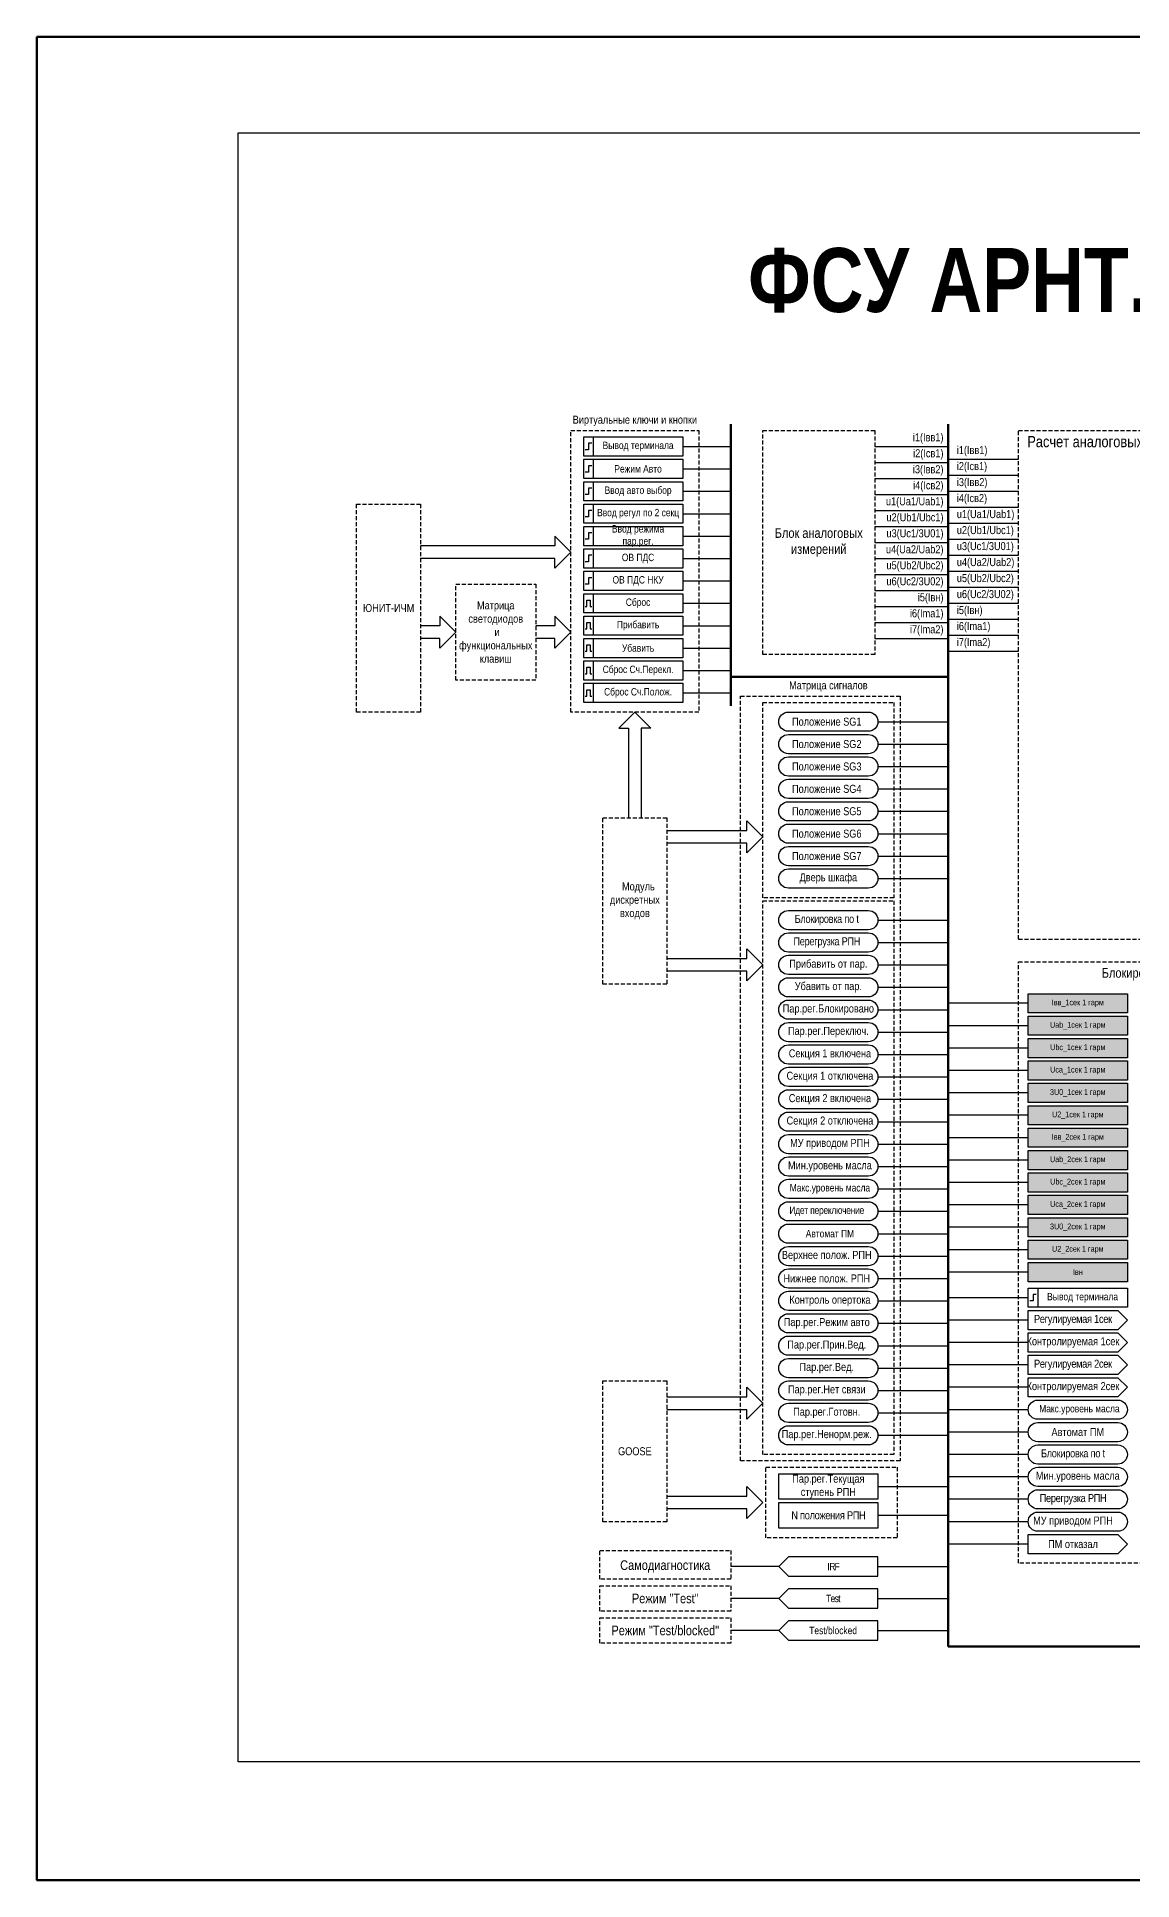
# Model space of a CAD drawing. Header units: millimetres. Extents: x -63 to 799, y -37 to 539.
# Drawn here: x -63 to 280, y -37 to 539 of the extents above; entities that cross this region are included whole.
import ezdxf

# ---------------------------------------------------------------- set-up
doc = ezdxf.new("R2010")
doc.units = ezdxf.units.MM
doc.linetypes.add('штриховая2', pattern=[0.375, 0.25, -0.125])
doc.layers.add('TEXT', color=7, linetype='Continuous', lineweight=25)
doc.layers.add('Основная', color=7, linetype='Continuous')
doc.styles.add('1.8_Gost_RD', font='ARIALN.TTF', dxfattribs={"height": 1.8})
doc.styles.add('2.3_GOST_RD', font='ARIALN.TTF', dxfattribs={"height": 2.3})
doc.styles.add('2.5_Gost_RD', font='ARIALN.TTF', dxfattribs={"height": 2.5})
doc.styles.add('3.5_Gost_RD', font='ARIALN.TTF', dxfattribs={"height": 3.5})

msp = doc.modelspace()

# ---------------------------------------------------------------- hatches: boundary and pattern name
at = {"ltscale": 100, "true_color": 0xf7941d}
h = msp.add_hatch(color=30, dxfattribs=at)
h.dxf.hatch_style = 1
h.paths.add_polyline_path([(278, 234), (278, 240), (247, 240), (247, 234)])
h = msp.add_hatch(color=30, dxfattribs=at)
h.dxf.hatch_style = 1
h.paths.add_polyline_path([(278, 227), (278, 233), (247, 233), (247, 227)])
h = msp.add_hatch(color=30, dxfattribs=at)
h.dxf.hatch_style = 1
h.paths.add_polyline_path([(278, 220), (278, 226), (247, 226), (247, 220)])
h = msp.add_hatch(color=30, dxfattribs=at)
h.dxf.hatch_style = 1
h.paths.add_polyline_path([(278, 213), (278, 219), (247, 219), (247, 213)])
h = msp.add_hatch(color=30, dxfattribs=at)
h.dxf.hatch_style = 1
h.paths.add_polyline_path([(278, 206), (278, 212), (247, 212), (247, 206)])
h = msp.add_hatch(color=30, dxfattribs=at)
h.dxf.hatch_style = 1
h.paths.add_polyline_path([(278, 199), (278, 205), (247, 205), (247, 199)])
h = msp.add_hatch(color=30, dxfattribs=at)
h.dxf.hatch_style = 1
h.paths.add_polyline_path([(278, 192), (278, 198), (247, 198), (247, 192)])
h = msp.add_hatch(color=30, dxfattribs=at)
h.dxf.hatch_style = 1
h.paths.add_polyline_path([(278, 185), (278, 191), (247, 191), (247, 185)])
h = msp.add_hatch(color=30, dxfattribs=at)
h.dxf.hatch_style = 1
h.paths.add_polyline_path([(278, 178), (278, 184), (247, 184), (247, 178)])
h = msp.add_hatch(color=30, dxfattribs=at)
h.dxf.hatch_style = 1
h.paths.add_polyline_path([(278, 171), (278, 177), (247, 177), (247, 171)])
h = msp.add_hatch(color=30, dxfattribs=at)
h.dxf.hatch_style = 1
h.paths.add_polyline_path([(278, 164), (278, 170), (247, 170), (247, 164)])
h = msp.add_hatch(color=30, dxfattribs=at)
h.dxf.hatch_style = 1
h.paths.add_polyline_path([(278, 157), (278, 163), (247, 163), (247, 157)])
h = msp.add_hatch(color=30, dxfattribs=at)
h.dxf.hatch_style = 1
h.paths.add_polyline_path([(278, 150), (278, 156), (247, 156), (247, 150)])

# ---------------------------------------------------------------- linework, layer by layer
at = {"lineweight": 100, "ltscale": 100}
for p, q in [((154, 418), (154, 330)), ((222, 418), (222, 36)), ((154, 339), (222, 339)), ((222, 36), (537, 36))]:
    msp.add_line(p, q, dxfattribs=at)
at = {"linetype": 'штриховая2', "ltscale": 5}
for p, q in [((244, 416), (315, 416)), ((244, 257), (244, 416)), ((244, 257), (315, 257))]:
    msp.add_line(p, q, dxfattribs=at)
at = {"ltscale": 100}
for p, q in [((139, 411), (154, 411)), ((199, 411), (222, 411)), ((139, 404), (154, 404)), ((199, 406), (222, 406)), ((222, 407), (244, 407)), ((199, 401), (222, 401)), ((222, 402), (244, 402)), ((139, 397), (154, 397)), ((199, 396), (222, 396)), ((222, 397), (244, 397)), ((222, 392), (244, 392)), ((139, 390), (154, 390)), ((139, 390), (154, 390)), ((199, 391), (222, 391)), ((199, 386), (222, 386)), ((222, 387), (244, 387)), ((139, 383), (154, 383)), ((139, 383), (154, 383)), ((199, 381), (222, 381)), ((222, 382), (244, 382)), ((139, 376), (154, 376)), ((199, 376), (222, 376)), ((222, 377), (244, 377)), ((139, 369), (154, 369)), ((199, 371), (222, 371)), ((222, 372), (244, 372)), ((199, 366), (222, 366)), ((222, 367), (244, 367)), ((139, 362), (154, 362)), ((199, 361), (222, 361)), ((222, 362), (244, 362)), ((139, 355), (154, 355)), ((199, 356), (222, 356)), ((222, 357), (244, 357)), ((222, 352), (244, 352)), ((139, 348), (154, 348)), ((199, 351), (222, 351)), ((222, 347), (244, 347)), ((139, 341), (154, 341)), ((139, 334), (154, 334)), ((200, 325), (222, 325)), ((200, 318), (222, 318)), ((200, 311), (222, 311)), ((200, 304), (222, 304)), ((200, 297), (222, 297)), ((200, 290), (222, 290)), ((200, 283), (222, 283)), ((200, 276), (222, 276)), ((200, 263), (222, 263)), ((200, 256), (222, 256)), ((200, 249), (222, 249)), ((200, 242), (222, 242)), ((247, 237), (222, 237)), ((200, 235), (222, 235)), ((200, 228), (222, 228)), ((247, 230), (222, 230)), ((200, 221), (222, 221)), ((247, 223), (222, 223)), ((200, 214), (222, 214)), ((247, 216), (222, 216)), ((247, 209), (222, 209)), ((200, 207), (222, 207)), ((247, 202), (222, 202)), ((200, 200), (222, 200)), ((200, 193), (222, 193)), ((247, 195), (222, 195)), ((200, 186), (222, 186)), ((247, 188), (222, 188)), ((200, 179), (222, 179)), ((247, 181), (222, 181)), ((247, 174), (222, 174)), ((200, 172), (222, 172)), ((200, 165), (222, 165)), ((247, 167), (222, 167)), ((200, 158), (222, 158)), ((247, 160), (222, 160)), ((200, 151), (222, 151)), ((247, 153), (222, 153)), ((200, 144), (222, 144)), ((247, 145), (222, 145)), ((247, 141), (275, 141)), ((247, 138), (222, 138)), ((275, 135), (247, 135)), ((247, 134), (275, 134)), ((247, 131), (222, 131)), ((275, 128), (247, 128)), ((247, 127), (275, 127)), ((247, 124), (222, 124)), ((275, 121), (247, 121)), ((247, 117), (222, 117)), ((247, 120), (275, 120)), ((247, 110), (222, 110)), ((247, 103), (222, 103)), ((247, 96), (222, 96)), ((247, 89), (222, 89)), ((247, 82), (222, 82)), ((247, 75), (222, 75)), ((247, 68), (222, 68))]:
    msp.add_line(p, q, dxfattribs=at)
at = {"color": 2, "lineweight": 106, "ltscale": 100}
msp.add_lwpolyline([(-63, 539), (799, 539), (799, -37), (-63, -37)], close=True, dxfattribs=at)
at = {"ltscale": 100}
for points in [[(0, 509), (743, 509), (743, 0), (0, 0)], [(108, 414), (111, 414), (111, 408), (108, 408)], [(108, 414), (139, 414), (139, 408), (108, 408)], [(108, 407), (111, 407), (111, 401), (108, 401)], [(108, 407), (139, 407), (139, 401), (108, 401)], [(108, 400), (111, 400), (111, 394), (108, 394)], [(108, 400), (139, 400), (139, 394), (108, 394)], [(108, 393), (111, 393), (111, 387), (108, 387)], [(108, 393), (139, 393), (139, 387), (108, 387)], [(108, 386), (111, 386), (111, 380), (108, 380)], [(108, 386), (139, 386), (139, 380), (108, 380)], [(108, 379), (139, 379), (139, 373), (108, 373)], [(108, 379), (111, 379), (111, 373), (108, 373)], [(108, 372), (111, 372), (111, 366), (108, 366)], [(108, 372), (139, 372), (139, 366), (108, 366)], [(108, 365), (111, 365), (111, 359), (108, 359)], [(108, 365), (139, 365), (139, 359), (108, 359)], [(108, 358), (111, 358), (111, 352), (108, 352)], [(108, 358), (139, 358), (139, 352), (108, 352)], [(108, 351), (111, 351), (111, 345), (108, 345)], [(108, 351), (139, 351), (139, 345), (108, 345)], [(108, 344), (111, 344), (111, 338), (108, 338)], [(108, 344), (139, 344), (139, 338), (108, 338)], [(108, 337), (111, 337), (111, 331), (108, 331)], [(108, 337), (139, 337), (139, 331), (108, 331)], [(247, 240), (278, 240), (278, 234), (247, 234)], [(247, 233), (278, 233), (278, 227), (247, 227)], [(247, 226), (278, 226), (278, 220), (247, 220)], [(247, 219), (278, 219), (278, 213), (247, 213)], [(247, 212), (278, 212), (278, 206), (247, 206)], [(247, 205), (278, 205), (278, 199), (247, 199)], [(247, 198), (278, 198), (278, 192), (247, 192)], [(247, 191), (278, 191), (278, 185), (247, 185)], [(247, 184), (278, 184), (278, 178), (247, 178)], [(247, 177), (278, 177), (278, 171), (247, 171)], [(247, 170), (278, 170), (278, 164), (247, 164)], [(247, 163), (278, 163), (278, 157), (247, 157)], [(247, 156), (278, 156), (278, 150), (247, 150)], [(247, 148), (250, 148), (250, 142), (247, 142)], [(247, 148), (278, 148), (278, 142), (247, 142)], [(169, 90), (200, 90), (200, 82), (169, 82)], [(169, 81), (200, 81), (200, 73), (169, 73)]]:
    msp.add_lwpolyline(points, close=True, dxfattribs=at)
at = {"color": 7, "linetype": 'штриховая2', "ltscale": 5}
for points in [[(104, 416), (144, 416), (144, 328), (104, 328)], [(164, 416), (199, 416), (199, 346), (164, 346)], [(37, 393), (57, 393), (57, 328), (37, 328)], [(68, 368), (93, 368), (93, 338), (68, 338)], [(157, 333), (207, 333), (207, 94), (157, 94)], [(164, 331), (205, 331), (205, 270), (164, 270)], [(114, 295), (134, 295), (134, 243), (114, 243)], [(164, 269), (205, 269), (205, 96), (164, 96)], [(114, 119), (134, 119), (134, 75), (114, 75)], [(165, 92), (206, 92), (206, 70), (165, 70)], [(113, 66), (154, 66), (154, 57), (113, 57)], [(113, 55), (154, 55), (154, 47), (113, 47)], [(113, 45), (154, 45), (154, 37), (113, 37)]]:
    msp.add_lwpolyline(points, close=True, dxfattribs=at)
at = {"lineweight": 30, "ltscale": 100}
for points in [[(110.5, 412), (109.5, 412), (109.5, 410), (108.5, 410)], [(110.5, 405), (109.5, 405), (109.5, 403), (108.5, 403)], [(110.5, 398), (109.5, 398), (109.5, 396), (108.5, 396)], [(110.5, 391), (109.5, 391), (109.5, 389), (108.5, 389)], [(110.5, 384), (109.5, 384), (109.5, 382), (108.5, 382)], [(110.5, 377), (109.5, 377), (109.5, 375), (108.5, 375)], [(110.5, 370), (109.5, 370), (109.5, 368), (108.5, 368)], [(108.5, 361), (109, 361), (109, 363), (110, 363), (110, 361), (110.5, 361)], [(108.5, 354), (109, 354), (109, 356), (110, 356), (110, 354), (110.5, 354)], [(108.5, 347), (109, 347), (109, 349), (110, 349), (110, 347), (110.5, 347)], [(108.5, 340), (109, 340), (109, 342), (110, 342), (110, 340), (110.5, 340)], [(108.5, 333), (109, 333), (109, 335), (110, 335), (110, 333), (110.5, 333)], [(249.5, 146), (248.5, 146), (248.5, 144), (247.5, 144)]]:
    msp.add_lwpolyline(points, dxfattribs=at)
at = {"ltscale": 100}
for points in [[(104, 378), (99, 383), (99, 380), (57, 380)], [(104, 378), (99, 373), (99, 376), (57, 376)], [(68, 353), (63, 358), (63, 355), (57, 355)], [(104, 353), (99, 358), (99, 355), (93, 355)], [(104, 353), (99, 358), (99, 355), (93, 355)], [(68, 353), (63, 348), (63, 351), (57, 351)], [(104, 353), (99, 348), (99, 351), (93, 351)], [(104, 353), (99, 348), (99, 351), (93, 351)], [(124, 328), (119, 323), (122, 323), (122, 295)], [(124, 328), (129, 323), (126, 323), (126, 295)], [(134, 291), (159, 291), (159, 294), (164, 289), (159, 284), (159, 287), (134, 287)], [(134, 251), (159, 251), (159, 254), (164, 249), (159, 244), (159, 247), (134, 247)], [(247, 141), (275, 141), (278, 138), (275, 135), (247, 135), (247, 141)], [(200, 137), (222, 137)], [(247, 134), (275, 134), (278, 131), (275, 128), (247, 128), (247, 134)], [(200, 130), (222, 130)], [(247, 127), (275, 127), (278, 124), (275, 121), (247, 121), (247, 127)], [(200, 123), (222, 123)], [(134, 114), (159, 114), (159, 117), (164, 112), (159, 107), (159, 110), (134, 110)], [(200, 116), (222, 116)], [(247, 120), (275, 120), (278, 117), (275, 114), (247, 114), (247, 120)], [(200, 109), (222, 109)], [(200, 102), (222, 102)], [(134, 83), (159, 83), (159, 86), (164, 81), (159, 76), (159, 79), (134, 79)], [(200, 86), (222, 86)], [(200, 77), (222, 77)], [(247, 71), (275, 71), (278, 68), (275, 65), (247, 65), (247, 71)], [(200, 64), (172, 64), (169, 61), (172, 58), (200, 58), (200, 64)], [(169, 61), (154, 61)], [(200, 61), (222, 61)], [(200, 54), (172, 54), (169, 51), (172, 48), (200, 48), (200, 54)], [(169, 51), (154, 51)], [(200, 51), (222, 51)], [(169, 41), (154, 41)], [(200, 44), (172, 44), (169, 41), (172, 38), (200, 38), (200, 44)], [(200, 41), (222, 41)]]:
    msp.add_lwpolyline(points, dxfattribs=at)
for points in [[(172, 322, -1), (172, 328), (197, 328, -1), (197, 322)], [(172, 315, -1), (172, 321), (197, 321, -1), (197, 315)], [(172, 308, -1), (172, 314), (197, 314, -1), (197, 308)], [(172, 301, -1), (172, 307), (197, 307, -1), (197, 301)], [(172, 294, -1), (172, 300), (197, 300, -1), (197, 294)], [(172, 287, -1), (172, 293), (197, 293, -1), (197, 287)], [(172, 280, -1), (172, 286), (197, 286, -1), (197, 280)], [(172, 273, -1), (172, 279), (197, 279, -1), (197, 273)], [(172, 260, -1), (172, 266), (197, 266, -1), (197, 260)], [(172, 253, -1), (172, 259), (197, 259, -1), (197, 253)], [(172, 246, -1), (172, 252), (197, 252, -1), (197, 246)], [(172, 239, -1), (172, 245), (197, 245, -1), (197, 239)], [(172, 232, -1), (172, 238), (197, 238, -1), (197, 232)], [(172, 225, -1), (172, 231), (197, 231, -1), (197, 225)], [(172, 218, -1), (172, 224), (197, 224, -1), (197, 218)], [(172, 211, -1), (172, 217), (197, 217, -1), (197, 211)], [(172, 204, -1), (172, 210), (197, 210, -1), (197, 204)], [(172, 197, -1), (172, 203), (197, 203, -1), (197, 197)], [(172, 190, -1), (172, 196), (197, 196, -1), (197, 190)], [(172, 183, -1), (172, 189), (197, 189, -1), (197, 183)], [(172, 176, -1), (172, 182), (197, 182, -1), (197, 176)], [(172, 169, -1), (172, 175), (197, 175, -1), (197, 169)], [(172, 162, -1), (172, 168), (197, 168, -1), (197, 162)], [(172, 155, -1), (172, 161), (197, 161, -1), (197, 155)], [(172, 148, -1), (172, 154), (197, 154, -1), (197, 148)], [(172, 141, -1), (172, 147), (197, 147, -1), (197, 141)], [(172, 134, -1), (172, 140), (197, 140, -1), (197, 134)], [(172, 127, -1), (172, 133), (197, 133, -1), (197, 127)], [(172, 120, -1), (172, 126), (197, 126, -1), (197, 120)], [(172, 113, -1), (172, 119), (197, 119, -1), (197, 113)], [(172, 106, -1), (172, 112), (197, 112, -1), (197, 106)], [(250, 107, -1), (250, 113), (275, 113, -1), (275, 107)], [(172, 99, -1), (172, 105), (197, 105, -1), (197, 99)], [(250, 100, -1), (250, 106), (275, 106, -1), (275, 100)], [(250, 93, -1), (250, 99), (275, 99, -1), (275, 93)], [(250, 86, -1), (250, 92), (275, 92, -1), (275, 86)], [(250, 79, -1), (250, 85), (275, 85, -1), (275, 79)], [(250, 72, -1), (250, 78), (275, 78, -1), (275, 72)]]:
    msp.add_lwpolyline(points, format="xyb", close=True, dxfattribs=at)
at = {"linetype": 'штриховая2', "ltscale": 5}
msp.add_lwpolyline([(244, 250), (315, 250), (315, 62), (244, 62)], close=True, dxfattribs=at)

# ---------------------------------------------------------------- texts
at = {"color": 30, "style": '3.5_Gost_RD'}
msp.add_text('Блокировки', height=3, dxfattribs=at).set_placement((270, 245))
at = {"ltscale": 100}
for s, insert, char_height, width, attachment_point, style in [('{\\fArial Narrow|b1|i0|c204|p34;ФСУ АРНТ. Версия 2.2.2 от 15.08.2025}', (372, 460), 20, 1350, 5, '2.5_Gost_RD'), ('{\\C7;Виртуальные ключи и кнопки}', (124, 419), 2.5, 40, 5, '2.5_Gost_RD'), ('i1(Iвв1)', (220.5, 413.5), 2.5, 24.8332, 6, '2.5_Gost_RD'), ('i2(Iсв1)', (220.5, 408.5), 2.5, 24.8332, 6, '2.5_Gost_RD'), ('i1(Iвв1)', (224.67, 409.5), 2.5, 24.8332, 4, '2.5_Gost_RD'), ('i3(Iвв2)', (220.5, 403.5), 2.5, 24.8332, 6, '2.5_Gost_RD'), ('i2(Iсв1)', (224.67, 404.5), 2.5, 24.8332, 4, '2.5_Gost_RD'), ('i4(Iсв2)', (220.5, 398.5), 2.5, 24.8332, 6, '2.5_Gost_RD'), ('i3(Iвв2)', (224.67, 399.5), 2.5, 24.8332, 4, '2.5_Gost_RD'), ('u1(Ua1/Uab1)', (220.5, 393.5), 2.5, 24.8332, 6, '2.5_Gost_RD'), ('i4(Iсв2)', (224.67, 394.5), 2.5, 24.8332, 4, '2.5_Gost_RD'), ('Ввод регул по 2 секц', (125, 390), 2.3, 28, 5, '2.5_Gost_RD'), ('u2(Ub1/Ubc1)', (220.5, 388.5), 2.5, 24.8332, 6, '2.5_Gost_RD'), ('u1(Ua1/Uab1)', (224.67, 389.5), 2.5, 24.8332, 4, '2.5_Gost_RD'), ('u2(Ub1/Ubc1)', (224.67, 384.5), 2.5, 24.8332, 4, '2.5_Gost_RD'), ('u4(Ua2/Uab2)', (220.5, 378.5), 2.5, 24.8332, 6, '2.5_Gost_RD'), ('u3(Uc1/3U01)', (220.5, 383.5), 2.5, 24.8332, 6, '2.5_Gost_RD'), ('u3(Uc1/3U01)', (224.67, 379.5), 2.5, 24.8332, 4, '2.5_Gost_RD'), ('u5(Ub2/Ubc2)', (220.5, 373.5), 2.5, 24.8332, 6, '2.5_Gost_RD'), ('u4(Ua2/Uab2)', (224.67, 374.5), 2.5, 24.8332, 4, '2.5_Gost_RD'), ('u6(Uc2/3U02)', (220.5, 368.5), 2.5, 24.8332, 6, '2.5_Gost_RD'), ('u5(Ub2/Ubc2)', (224.67, 369.5), 2.5, 24.8332, 4, '2.5_Gost_RD'), ('i5(Iвн)', (220.5, 363.5), 2.5, 24.8332, 6, '2.5_Gost_RD'), ('u6(Uc2/3U02)', (224.67, 364.5), 2.5, 24.8332, 4, '2.5_Gost_RD'), ('ЮНИТ-ИЧМ', (47, 360.5), 2.5, 20, 5, '2.5_Gost_RD'), ('Матрица светодиодов\\P и функциональных клавиш', (80.5, 353), 2.5, 25, 5, '2.5_Gost_RD'), ('i6(Ima1)', (220.5, 358.5), 2.5, 24.8332, 6, '2.5_Gost_RD'), ('i5(Iвн)', (224.67, 359.5), 2.5, 24.8332, 4, '2.5_Gost_RD'), ('i7(Ima2)', (220.5, 353.5), 2.5, 24.8332, 6, '2.5_Gost_RD'), ('i6(Ima1)', (224.67, 354.5), 2.5, 24.8332, 4, '2.5_Gost_RD'), ('i7(Ima2)', (224.67, 349.5), 2.5, 24.8332, 4, '2.5_Gost_RD'), ('{\\C7;Матрица сигналов}', (184.5, 336), 2.5, 41, 5, '2.5_Gost_RD'), ('\\pi2.19125;{\\C7;Модуль дискретных входов}', (124, 269), 2.5, 20, 5, '2.5_Gost_RD'), ('Iвв_1сек 1 гарм', (262.5, 237), 1.8, 31, 5, '1.8_Gost_RD'), ('Uab_1сек 1 гарм', (262.5, 230), 1.8, 31, 5, '1.8_Gost_RD'), ('Ubc_1сек 1 гарм', (262.5, 223), 1.8, 31, 5, '1.8_Gost_RD'), ('Uca_1сек 1 гарм', (262.5, 216), 1.8, 31, 5, '1.8_Gost_RD'), ('3U0_1сек 1 гарм', (262.5, 209), 1.8, 31, 5, '1.8_Gost_RD'), ('U2_1сек 1 гарм', (262.5, 202), 1.8, 31, 5, '1.8_Gost_RD'), ('Iвв_2сек 1 гарм', (262.5, 195), 1.8, 31, 5, '1.8_Gost_RD'), ('\\A1;МУ приводом РПН', (185, 193), 2.5, 31, 5, '2.5_Gost_RD'), ('Мин.уровень масла', (185, 186), 2.5, 29.7748, 5, '2.5_Gost_RD'), ('Uab_2сек 1 гарм', (262.5, 188), 1.8, 31, 5, '1.8_Gost_RD'), ('Макс.уровень масла', (185, 179), 2.3, 29.7748, 5, '2.5_Gost_RD'), ('Ubc_2сек 1 гарм', (262.5, 181), 1.8, 31, 5, '1.8_Gost_RD'), ('Uca_2сек 1 гарм', (262.5, 174), 1.8, 31, 5, '1.8_Gost_RD'), ('3U0_2сек 1 гарм', (262.5, 167), 1.8, 31, 5, '1.8_Gost_RD'), ('\\A1;Автомат ПМ', (185, 165), 2.3, 29.7748, 5, '2.5_Gost_RD'), ('Верхнее полож. РПН', (184, 158), 2.5, 31, 5, '2.5_Gost_RD'), ('U2_2сек 1 гарм', (262.5, 160), 1.8, 31, 5, '1.8_Gost_RD'), ('Нижнее полож. РПН', (184, 151), 2.5, 31, 5, '2.5_Gost_RD'), ('Iвн', (262.5, 153), 1.8, 31, 5, '1.8_Gost_RD'), ('\\A1;Контроль опертока', (185, 144), 2.5, 31, 5, '2.5_Gost_RD'), ('Макс.уровень масла', (263, 110), 2.3, 29.7748, 5, '2.5_Gost_RD'), ('{\\C1;GOOSE}', (124, 97), 2.5, 20, 5, '2.5_Gost_RD'), ('Пар.рег.Текущая ступень РПН ', (184.5, 86), 2.5, 31, 5, '2.5_Gost_RD'), ('{\\T0.95;N положения РПН } ', (184.5, 77), 2.5, 31, 5, '2.5_Gost_RD')]:
    msp.add_mtext(s, dxfattribs=dict(at, insert=insert, char_height=char_height, width=width, attachment_point=attachment_point, style=style))
at = {"color": 30, "ltscale": 100, "insert": (279.5, 412), "char_height": 3.5, "width": 71, "attachment_point": 5, "style": '3.5_Gost_RD'}
msp.add_mtext('Расчет аналоговых величин (ЦОС)', dxfattribs=at)
at = {"color": 0, "ltscale": 100, "attachment_point": 5, "style": '2.5_Gost_RD'}
for s, insert, char_height, width in [('{\\C256;Ввод режима\\Pпар.рег.}', (125, 383), 2.3, 28), ('{\\C256;ОВ ПДС}', (125, 376), 2.3, 28), ('{\\C256;ОВ ПДС НКУ}', (125, 369), 2.3, 28), ('{\\C256;Прибавить}', (125, 355), 2.3, 28), ('{\\C256;Прибавить от пар.}', (184.5, 249), 2.5, 31), ('{\\C256;Убавить от пар.}', (184.5, 242), 2.5, 31), ('{\\C256;Пар.рег.Блокировано}', (184.5, 235), 2.5, 31), ('{\\C256;Пар.рег.Переключ.}', (184.5, 228), 2.5, 31), ('{\\C256;Вывод терминала}', (264, 145), 2.3, 28), ('{\\T0.95;\\C256;Регулируемая 1сек}', (261, 138), 2.5, 28), ('{\\C256;Контролируемая 1сек}', (261, 131), 2.5, 28), ('{\\T0.95;\\C256;Регулируемая 2сек}', (261, 124), 2.5, 28), ('{\\C256;Контролируемая 2сек}', (261, 117), 2.5, 28), ('{\\C256;Автомат ПМ}', (262.5, 103), 2.5, 25), ('{\\T0.95;\\C256;Блокировка по t}', (261, 96), 2.5, 28), ('{\\C256;Мин.уровень масла}', (262.5, 89), 2.5, 31), ('{\\C256;МУ приводом РПН}', (261, 75), 2.5, 28), ('{\\C256;ПМ отказал}', (261, 68), 2.5, 28)]:
    msp.add_mtext(s, dxfattribs=dict(at, insert=insert, char_height=char_height, width=width))
at = {"color": 2, "ltscale": 100, "char_height": 2.3, "width": 28, "attachment_point": 5, "style": '2.5_Gost_RD'}
for s, insert in [('{\\C256;Сброс}', (125, 362)), ('{\\C256;Сброс Сч.Перекл.}', (125, 341)), ('{\\C256;Сброс Сч.Полож.}', (125, 334))]:
    msp.add_mtext(s, dxfattribs=dict(at, insert=insert))
at = {"color": 2, "ltscale": 100, "insert": (261, 82), "char_height": 2.5, "attachment_point": 5, "style": '2.5_Gost_RD'}
msp.add_mtext('\\A1;{\\T0.95;\\C256;Перегрузка РПН}', dxfattribs=at)
at = {"layer": 'TEXT', "color": 0, "ltscale": 100, "char_height": 2.3, "width": 28, "attachment_point": 5}
for s, insert, style in [('{\\C256;Вывод терминала}', (125, 411), '2.5_Gost_RD'), ('{\\C256;Режим Авто}', (125, 404), '2.5_Gost_RD'), ('{\\T0.85;\\C256;IRF}', (186, 61), '2.3_GOST_RD'), ('{\\T0.85;\\C256;Test}', (186, 51), '2.3_GOST_RD'), ('{\\C256;Test/blocked}', (186, 41), '2.3_GOST_RD')]:
    msp.add_mtext(s, dxfattribs=dict(at, insert=insert, style=style))
at = {"layer": 'TEXT', "ltscale": 100, "attachment_point": 5, "style": '2.5_Gost_RD'}
for s, insert, char_height, width in [('Блок аналоговых измерений', (181.5, 381), 3, 35), ('Положение SG1', (184, 325), 2.5, 31), ('Положение SG2', (184, 318), 2.5, 31), ('Положение SG3', (184, 311), 2.5, 31), ('Положение SG4', (184, 304), 2.5, 31), ('Положение SG5', (184, 297), 2.5, 31), ('Положение SG6', (184, 290), 2.5, 31), ('Положение SG7', (184, 283), 2.5, 31), ('Дверь шкафа', (184.5, 276), 2.5, 31), ('{\\T0.95;Блокировка по t}', (184, 263), 2.5, 31), ('\\A1;{\\T0.95;Перегрузка РПН}', (184, 256), 2.5, 31), ('Секция 1 включена', (185, 221), 2.5, 31), ('Секция 1 отключена', (185, 214), 2.5, 31), ('Секция 2 включена', (185, 207), 2.5, 31), ('Секция 2 отключена', (185, 200), 2.5, 31), ('\\A1;{\\T0.95;Идет переключение}', (184, 172), 2.3, 31), ('Пар.рег.Режим авто', (184, 137), 2.5, 31), ('Пар.рег.Прин.Вед.', (184, 130), 2.5, 31), ('Пар.рег.Вед.', (184, 123), 2.5, 31), ('Пар.рег.Нет связи', (184, 116), 2.5, 31), ('Пар.рег.Готовн.', (184, 109), 2.5, 31), ('Пар.рег.Ненорм.реж.', (184, 102), 2.5, 31), ('Самодиагностика', (133.5, 61), 3, 41), ('Режим "Test" ', (133.5, 51), 3, 41)]:
    msp.add_mtext(s, dxfattribs=dict(at, insert=insert, char_height=char_height, width=width))
at = {"layer": 'TEXT', "color": 1, "ltscale": 100, "insert": (133.5, 41), "char_height": 3, "width": 41, "attachment_point": 5, "style": '2.5_Gost_RD'}
msp.add_mtext('Режим "Test/blocked"', dxfattribs=at)
at = {"layer": 'Основная', "color": 0, "ltscale": 100, "insert": (125, 397), "char_height": 2.3, "width": 28, "attachment_point": 5, "style": '2.5_Gost_RD'}
msp.add_mtext('{\\C256;Ввод авто выбор}', dxfattribs=at)
at = {"layer": 'Основная', "color": 1, "ltscale": 100, "insert": (125, 348), "char_height": 2.3, "width": 28, "attachment_point": 5, "style": '2.5_Gost_RD'}
msp.add_mtext('{\\C256;Убавить}', dxfattribs=at)

doc.saveas('drawing.dxf')
